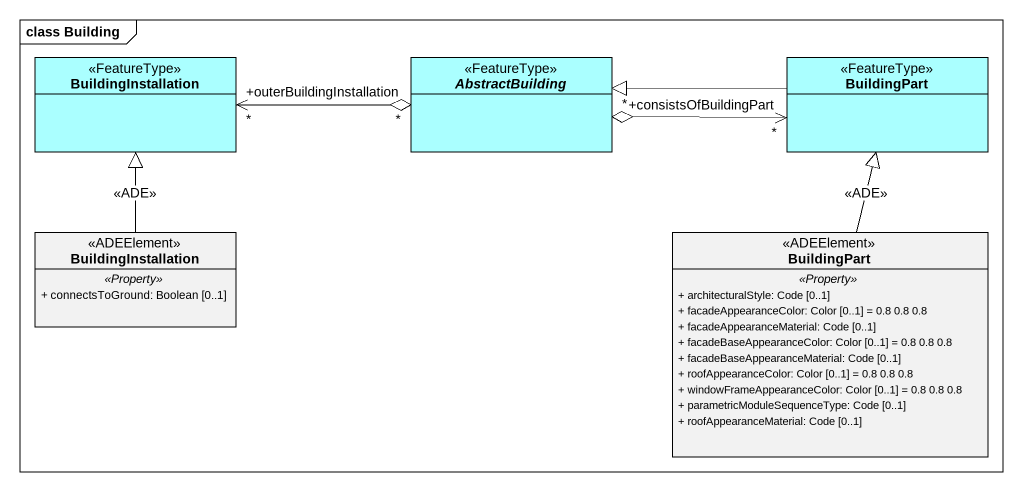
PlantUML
@startuml
mainframe class Building
hide circle
hide empty members
skinparam classAttributeIconSize 0
class BuildingInstallation <<FeatureType>> #AAFFFF
abstract class AbstractBuilding <<FeatureType>> #AAFFFF
class BuildingPart <<FeatureType>> #AAFFFF
class "BuildingInstallation" as BuildingInstallation_2 <<ADEElement>> {
  .. <<Property>> ..
  + connectsToGround: Boolean [0..1]
}
class "BuildingPart" as BuildingPart_2 <<ADEElement>> {
  .. <<Property>> ..
  + architecturalStyle: Code [0..1]
  + facadeAppearanceColor: Color [0..1] = 0.8 0.8 0.8
  + facadeAppearanceMaterial: Code [0..1]
  + facadeBaseAppearanceColor: Color [0..1] = 0.8 0.8 0.8
  + facadeBaseAppearanceMaterial: Code [0..1]
  + roofAppearanceColor: Color [0..1] = 0.8 0.8 0.8
  + windowFrameAppearanceColor: Color [0..1] = 0.8 0.8 0.8
  + parametricModuleSequenceType: Code [0..1]
  + roofAppearanceMaterial: Code [0..1]
}
BuildingInstallation "+outerBuildingInstallation\n*" <-right-o "*" AbstractBuilding
BuildingPart "+consistsOfBuildingPart\n*" <-left-o "*" AbstractBuilding
BuildingPart -left-|> AbstractBuilding
BuildingInstallation_2 -up-|> BuildingInstallation : <<ADE>>
BuildingPart_2 -up-|> BuildingPart : <<ADE>>
@enduml
